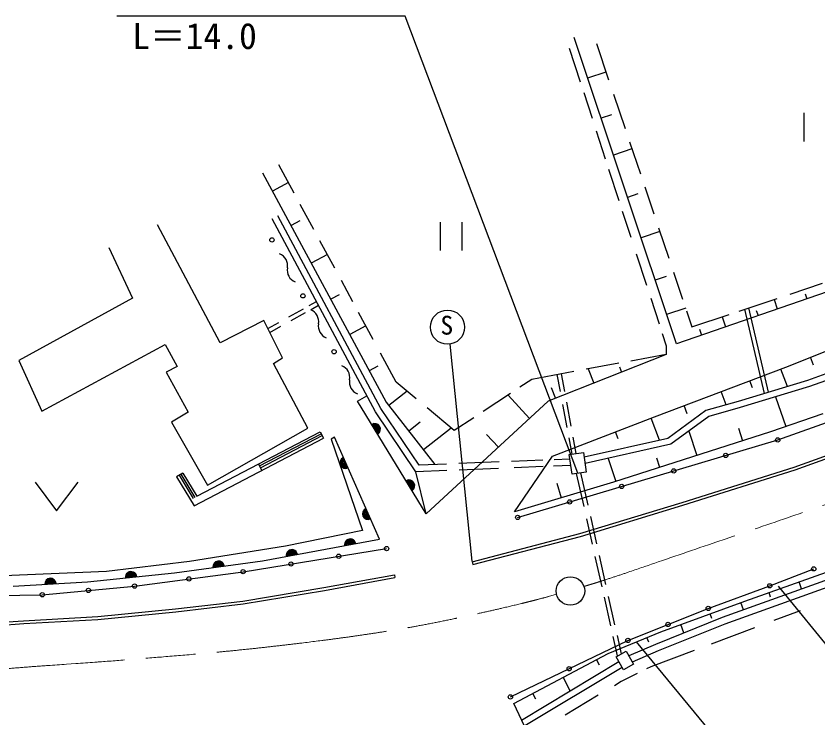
# Model space of a CAD drawing. Units: millimetres, scale not verified. Extents: x 40000 to 680000, y 20000 to 380000.
# Drawn here: x 435544 to 491770, y 266564 to 315775 of the extents above; entities that cross this region are included whole.
import ezdxf
from ezdxf.enums import TextEntityAlignment as Align

# ---------------------------------------------------------------- set-up
doc = ezdxf.new("R2010")
doc.units = ezdxf.units.MM
doc.header["$LTSCALE"] = 1000
doc.linetypes.add('CHAIN', pattern=[18.5, 12, -1.5, 3.5, -1.5])
for name, color, linetype, lineweight in [('M-BGD', 7, 'Continuous', 25), ('M-BMK', 2, 'CHAIN', 13), ('M-BMK-SRVR', 3, 'Continuous', 25), ('M-STR-STR3', 7, 'Continuous', 25), ('M-STR-STRC', 7, 'Continuous', 25)]:
    doc.layers.add(name, color=color, linetype=linetype, lineweight=lineweight)
doc.styles.add('ＭＳ ゴシック', font='')
doc.styles.get('ＭＳ ゴシック').set_extended_font_data('MS Gothic')

msp = doc.modelspace()

# ---------------------------------------------------------------- linework, layer by layer
at = {"layer": 'M-BGD'}
for p, q in [((481841, 292801), (474667, 314274)), ((476235, 313846), (477092, 311306)), ((474335, 313514), (475102, 311157)), ((476908, 311851), (475621, 311421)), ((475343, 310420), (475930, 308616)), ((477434, 310291), (478242, 307896)), ((477283, 308856), (476558, 308614)), ((490792, 306979), (490792, 308979)), ((476222, 307721), (476857, 305770)), ((478726, 306461), (477423, 306025)), ((478562, 306949), (479319, 304702)), ((455053, 303346), (453971, 305348)), ((452836, 304781), (461493, 288697)), ((477093, 305046), (477812, 302838)), ((454648, 304096), (453529, 303494)), ((479621, 303809), (480264, 301901)), ((479134, 303301), (478414, 303060)), ((456427, 300803), (455474, 302568)), ((478052, 302102), (478648, 300274)), ((460736, 288034), (453498, 301564)), ((461122, 288267), (453895, 301776)), ((455434, 301406), (454828, 301080)), ((449855, 292862), (445472, 301145)), ((465295, 299330), (465295, 301330)), ((466795, 301330), (466795, 299330)), ((480593, 300926), (481310, 298802)), ((480683, 300659), (479363, 300218)), ((457888, 298101), (456849, 300022)), ((442054, 299537), (443703, 295998)), ((457371, 299057), (456244, 298450)), ((479031, 299096), (479743, 296911)), ((497138, 298074), (481841, 292801)), ((481122, 297520), (480350, 297262)), ((481639, 297827), (482277, 295933)), ((459159, 295748), (458361, 297225)), ((489815, 296279), (492092, 297037)), ((443703, 295998), (435741, 291615)), ((456101, 295480), (456603, 295760)), ((458193, 296233), (457607, 295917)), ((480043, 295991), (480630, 294187)), ((486251, 295093), (488907, 295977)), ((488691, 295905), (488920, 295242)), ((490877, 296300), (490995, 295957)), ((454665, 294680), (455697, 295254)), ((456226, 295206), (456745, 295495)), ((482495, 295288), (481159, 294841)), ((488019, 289315), (486635, 295221)), ((488307, 289402), (486921, 295316)), ((454828, 294428), (455835, 294988)), ((460590, 293100), (459563, 295001)), ((482556, 295107), (482933, 293989)), ((482933, 293989), (485533, 294854)), ((485056, 294695), (485298, 293993)), ((487445, 295126), (487566, 294775)), ((490105, 284147), (520572, 295076)), ((490168, 283957), (520639, 294887)), ((452911, 294430), (449855, 292862)), ((454238, 291817), (452911, 294430)), ((453199, 293863), (453974, 294295)), ((488950, 286057), (511372, 294140)), ((453335, 293596), (454120, 294033)), ((460076, 294051), (458940, 293439)), ((480846, 293526), (481128, 292659)), ((483470, 293816), (483610, 293411)), ((489517, 291157), (496373, 293920)), ((500860, 293760), (491039, 290232)), ((501011, 293336), (491180, 289805)), ((437350, 288077), (445995, 292741)), ((445995, 292741), (446839, 291213)), ((481128, 292659), (481128, 292041)), ((453595, 291414), (454238, 291817)), ((462203, 290116), (461106, 292144)), ((481128, 292041), (472862, 288763)), ((481128, 292041), (478656, 291585)), ((491465, 291307), (491245, 291853)), ((435741, 291615), (437350, 288077)), ((456007, 286871), (453595, 291414)), ((477817, 291431), (475520, 291007)), ((446839, 291213), (446075, 290811)), ((446075, 290811), (447603, 287997)), ((460908, 291232), (460303, 290907)), ((474643, 290846), (471711, 290305)), ((475648, 291031), (476047, 290026)), ((477849, 291189), (478003, 290802)), ((480318, 287684), (489517, 291157)), ((489631, 289805), (489170, 291026)), ((471711, 290305), (470875, 289753)), ((473713, 289458), (473494, 290634)), ((474019, 289450), (473789, 290688)), ((491039, 290232), (486186, 288758)), ((487169, 289708), (486984, 290200)), ((463609, 288938), (462203, 290116)), ((473065, 289724), (473366, 288963)), ((491180, 289805), (486313, 288326)), ((459491, 288785), (460145, 289139)), ((462966, 289477), (461675, 288464)), ((470207, 289311), (468292, 288046)), ((470038, 289200), (471553, 287556)), ((485335, 288517), (484985, 289446)), ((488801, 289082), (489507, 286991)), ((464304, 280874), (459491, 288785)), ((461493, 288697), (464917, 284330)), ((472862, 288763), (464304, 280874)), ((474185, 286919), (473883, 288543)), ((474471, 287021), (474159, 288698)), ((482600, 287880), (482380, 288463)), ((486186, 288758), (483917, 288116)), ((447603, 287997), (446437, 287313)), ((463574, 283824), (460736, 288034)), ((463807, 284284), (461122, 288267)), ((466271, 286710), (464375, 288297)), ((483917, 288116), (481255, 286167)), ((486313, 288326), (484118, 287705)), ((467644, 287617), (466271, 286710)), ((473167, 284912), (480318, 287684)), ((480670, 286036), (480068, 287587)), ((484118, 287705), (481446, 285749)), ((492123, 287875), (488437, 286629)), ((446437, 287313), (448970, 282890)), ((448970, 282890), (456007, 286871)), ((463883, 287310), (463076, 286677)), ((466056, 286890), (464107, 285362)), ((486195, 286891), (486480, 286002)), ((448218, 282108), (456870, 286624)), ((452613, 284233), (456939, 286491)), ((452683, 284100), (457009, 286358)), ((456870, 286624), (457101, 286181)), ((457875, 286249), (457632, 286107)), ((461018, 279091), (457875, 286249)), ((468538, 286447), (469371, 285545)), ((474529, 285064), (474317, 286209)), ((474827, 285106), (474613, 286254)), ((488437, 286629), (477445, 283107)), ((477756, 286144), (477572, 286620)), ((482720, 286682), (483268, 284973)), ((448034, 281447), (457101, 286181)), ((457632, 286107), (459842, 279699)), ((470714, 280625), (488950, 286057)), ((481255, 286167), (475374, 284845)), ((481446, 285749), (475437, 284398)), ((474337, 285037), (475327, 285177)), ((475327, 285177), (475522, 283801)), ((469421, 284514), (466586, 284398)), ((472487, 284639), (470292, 284549)), ((470498, 281025), (473167, 284912)), ((474382, 284717), (473273, 284671)), ((474532, 283661), (474337, 285037)), ((477070, 284765), (477587, 283152)), ((480453, 284803), (480665, 284139)), ((452544, 284366), (452775, 283923)), ((465728, 284363), (463807, 284284)), ((469374, 284061), (466607, 283948)), ((472497, 284189), (470470, 284106)), ((474446, 284269), (473226, 284219)), ((482246, 281675), (490105, 284147)), ((482305, 281484), (490168, 283957)), ((447232, 283731), (446805, 283472)), ((446805, 283472), (448034, 281447)), ((446976, 283575), (447962, 281952)), ((447104, 283653), (448090, 282030)), ((447232, 283731), (448218, 282108)), ((465739, 283913), (463574, 283824)), ((464304, 280874), (463574, 283824)), ((475522, 283801), (474532, 283661)), ((475372, 281381), (474851, 283706)), ((475656, 281487), (475149, 283748)), ((436892, 283090), (438392, 281090)), ((438392, 281090), (439892, 283090)), ((477445, 283107), (470498, 281025)), ((473461, 283037), (473770, 282006)), ((475064, 279489), (482246, 281675)), ((475119, 279296), (482305, 281484)), ((476264, 278775), (475838, 280677)), ((475964, 278744), (475565, 280523)), ((459842, 279699), (454428, 278604)), ((467518, 277511), (475064, 279489)), ((452826, 277590), (461018, 279091)), ((467569, 277318), (475119, 279296)), ((454428, 278604), (447716, 277529)), ((451467, 276819), (461528, 278438)), ((476633, 275760), (476155, 277892)), ((476904, 275920), (476449, 277952)), ((447716, 277529), (441876, 276840)), ((446662, 276739), (452826, 277590)), ((467518, 277511), (467569, 277318)), ((486647, 274753), (494802, 277642)), ((441876, 276840), (434678, 276536)), ((440558, 276110), (446662, 276739)), ((443856, 275813), (451467, 276819)), ((488394, 275829), (491477, 277018)), ((435347, 275806), (440558, 276110)), ((457133, 275703), (462077, 276603)), ((457168, 275506), (462112, 276406)), ((462077, 276603), (462112, 276406)), ((492545, 276299), (485054, 273606)), ((490620, 275607), (490446, 276099)), ((437382, 275201), (443856, 275813)), ((451437, 274753), (457133, 275703)), ((484079, 274244), (488394, 275829)), ((492716, 275829), (485232, 273139)), ((431476, 275113), (437382, 275201)), ((451465, 274555), (457168, 275506)), ((477247, 273022), (476796, 275033)), ((477538, 273095), (477093, 275080)), ((488453, 275037), (488341, 275353)), ((446723, 274213), (451437, 274753)), ((446744, 274014), (451465, 274555)), ((480764, 272604), (486647, 274753)), ((486555, 274146), (486370, 274652)), ((441272, 273673), (446723, 274213)), ((441287, 273473), (446744, 274014)), ((478443, 271998), (484079, 274244)), ((484330, 273540), (484212, 273864)), ((490514, 274075), (488677, 273386)), ((431205, 273051), (436067, 273378)), ((436067, 273378), (441272, 273673)), ((436079, 273179), (441287, 273473)), ((485054, 273606), (480377, 271721)), ((431215, 272851), (436079, 273179)), ((485232, 273139), (480569, 271259)), ((482364, 272522), (482149, 273111)), ((487313, 272874), (484288, 271739)), ((477065, 271090), (480764, 272604)), ((477720, 270914), (477412, 272285)), ((477992, 271068), (477704, 272355)), ((479901, 271875), (479770, 272197)), ((470209, 268036), (478443, 271998)), ((480377, 271721), (478504, 270925)), ((470442, 267585), (477065, 271090)), ((477622, 270858), (478317, 271253)), ((478317, 271253), (478838, 270337)), ((480569, 271259), (478752, 270487)), ((483082, 271287), (480055, 270151)), ((470992, 266416), (477809, 270527)), ((476450, 270272), (476247, 270657)), ((478142, 269942), (477622, 270858)), ((471221, 266028), (478032, 270136)), ((478838, 270337), (478142, 269942)), ((480055, 270151), (479750, 269999)), ((474402, 268472), (473902, 269416)), ((479101, 269675), (477981, 269114)), ((477981, 269114), (477499, 268827)), ((471991, 267874), (471772, 268288)), ((476366, 268152), (474044, 266768)), ((472163, 263930), (470442, 267585))]:
    msp.add_line(p, q, dxfattribs=at)
for centre in [(453482, 300077), (455661, 296158), (457840, 292239), (488950, 286057), (485303, 284970), (481656, 283884), (478009, 282798), (474361, 281711), (470714, 280625), (461528, 278438), (458174, 277898), (454821, 277359), (451467, 276819), (491477, 277018), (447661, 276316), (440619, 275507), (443856, 275813), (488394, 275829), (437382, 275201), (484079, 274244), (481261, 273121), (478443, 271998), (474326, 270017), (470209, 268036)]:
    msp.add_circle(centre, 150, dxfattribs=at)
for centre, radius, start, end in [((453700, 298275), 886, 349.7984, 68.3438), ((455443, 297961), 886, 169.7984, 248.3438), ((455879, 294355), 886, 349.7984, 68.3438), ((457622, 294042), 886, 169.7984, 248.3438), ((458058, 290436), 886, 349.7984, 68.3438), ((459801, 290122), 886, 169.7984, 248.3438), ((460694, 286807), 400, 301.3201, 121.3201), ((460694, 286807), 400, 301.3201, 121.3201), ((460694, 286807), 350, 301.3201, 121.3201), ((460694, 286807), 300, 301.3201, 121.3201), ((460694, 286807), 250, 301.3201, 121.3201), ((460694, 286807), 200, 301.3201, 121.3201), ((460694, 286807), 150, 301.3201, 121.3201), ((460694, 286807), 100, 301.3201, 121.3201), ((460694, 286807), 50, 301.3201, 121.3201), ((458661, 284459), 400, 113.706, 293.706), ((458661, 284459), 400, 113.706, 293.706), ((458661, 284459), 350, 113.706, 293.706), ((458661, 284459), 300, 113.706, 293.706), ((458661, 284459), 250, 113.706, 293.706), ((458661, 284459), 200, 113.706, 293.706), ((458661, 284459), 150, 113.706, 293.706), ((458661, 284459), 100, 113.706, 293.706), ((458661, 284459), 50, 113.706, 293.706), ((463101, 282852), 400, 301.3201, 121.3201), ((463101, 282852), 400, 301.3201, 121.3201), ((463101, 282852), 350, 301.3201, 121.3201), ((463101, 282852), 300, 301.3201, 121.3201), ((463101, 282852), 250, 301.3201, 121.3201), ((463101, 282852), 200, 301.3201, 121.3201), ((463101, 282852), 150, 301.3201, 121.3201), ((463101, 282852), 100, 301.3201, 121.3201), ((463101, 282852), 50, 301.3201, 121.3201), ((460233, 280880), 400, 113.706, 293.706), ((460233, 280880), 400, 113.706, 293.706), ((460233, 280880), 350, 113.706, 293.706), ((460233, 280880), 300, 113.706, 293.706), ((460233, 280880), 250, 113.706, 293.706), ((460233, 280880), 200, 113.706, 293.706), ((460233, 280880), 150, 113.706, 293.706), ((460233, 280880), 100, 113.706, 293.706), ((460233, 280880), 50, 113.706, 293.706), ((458970, 278716), 400, 10.3797, 190.3797), ((458970, 278716), 400, 10.3797, 190.3797), ((458970, 278716), 350, 10.3797, 190.3797), ((458970, 278716), 300, 10.3797, 190.3797), ((458970, 278716), 250, 10.3797, 190.3797), ((458970, 278716), 200, 10.3797, 190.3797), ((454874, 277965), 400, 10.3797, 190.3797), ((454874, 277965), 400, 10.3797, 190.3797), ((458970, 278716), 150, 10.3797, 190.3797), ((458970, 278716), 100, 10.3797, 190.3797), ((458970, 278716), 50, 10.3797, 190.3797), ((454874, 277965), 350, 10.3797, 190.3797), ((454874, 277965), 300, 10.3797, 190.3797), ((454874, 277965), 250, 10.3797, 190.3797), ((454874, 277965), 200, 10.3797, 190.3797), ((454874, 277965), 150, 10.3797, 190.3797), ((454874, 277965), 100, 10.3797, 190.3797), ((454874, 277965), 50, 10.3797, 190.3797), ((449744, 277164), 400, 7.8661, 187.8661), ((449744, 277164), 400, 7.8661, 187.8661), ((449744, 277164), 350, 7.8661, 187.8661), ((449744, 277164), 300, 7.8661, 187.8661), ((449744, 277164), 250, 7.8661, 187.8661), ((449744, 277164), 200, 7.8661, 187.8661), ((449744, 277164), 150, 7.8661, 187.8661), ((449744, 277164), 100, 7.8661, 187.8661), ((449744, 277164), 50, 7.8661, 187.8661), ((443610, 276424), 400, 5.8802, 185.8802), ((443610, 276424), 400, 5.8802, 185.8802), ((443610, 276424), 350, 5.8802, 185.8802), ((443610, 276424), 300, 5.8802, 185.8802), ((443610, 276424), 250, 5.8802, 185.8802), ((437952, 275958), 400, 3.3403, 183.3403), ((437952, 275958), 400, 3.3403, 183.3403), ((437952, 275958), 350, 3.3403, 183.3403), ((437952, 275958), 300, 3.3403, 183.3403), ((437952, 275958), 250, 3.3403, 183.3403), ((437952, 275958), 200, 3.3403, 183.3403), ((437952, 275958), 150, 3.3403, 183.3403), ((443610, 276424), 200, 5.8802, 185.8802), ((443610, 276424), 150, 5.8802, 185.8802), ((443610, 276424), 100, 5.8802, 185.8802), ((443610, 276424), 50, 5.8802, 185.8802), ((437952, 275958), 100, 3.3403, 183.3403), ((437952, 275958), 50, 3.3403, 183.3403)]:
    msp.add_arc(centre, radius, start, end, dxfattribs=at)
at = {"layer": 'M-BMK'}
for points, knots in [([(476150, 276023), (475742, 275900), (475334, 275777), (475359, 275784), (475385, 275791), (475933, 275955), (476228, 276048), (476241, 276052), (476254, 276056), (476267, 276060), (476277, 276063), (476287, 276067), (476297, 276070), (476308, 276073), (476318, 276076), (476328, 276080), (476338, 276083), (476349, 276086), (476359, 276089), (476513, 276139), (476666, 276188), (476820, 276238), (478077, 276644), (479326, 277075), (480576, 277503), (483693, 278573), (486814, 279632), (489931, 280702), (493121, 281797), (496308, 282903), (499470, 284078), (500233, 284362), (500994, 284649), (501758, 284930), (503233, 285472), (504718, 285989), (506200, 286516), (507752, 287069), (509300, 287634), (510859, 288170), (512560, 288754), (514273, 289304), (515968, 289906), (517646, 290502), (519305, 291149), (520978, 291760), (522552, 292335), (524138, 292878), (525720, 293430), (526561, 293723), (527401, 294019), (528242, 294315), (530879, 295243), (533516, 296169), (536157, 297087), (538659, 297956), (541165, 298817), (543671, 299675), (547621, 301027), (551574, 302371), (555527, 303716)], [0, 0, 0, 0, 1, 1, 1, 2, 2, 2, 3, 3, 3, 4, 4, 4, 5, 5, 5, 6, 6, 6, 7, 7, 7, 8, 8, 8, 9, 9, 9, 10, 10, 10, 11, 11, 11, 12, 12, 12, 13, 13, 13, 14, 14, 14, 15, 15, 15, 16, 16, 16, 17, 17, 17, 18, 18, 18, 19, 19, 19, 20, 20, 20, 20]), ([(376000, 274230), (376279, 274167), (376557, 274103), (376837, 274047), (376886, 274037), (376935, 274027), (376984, 274018), (377033, 274008), (377082, 273998), (377130, 273989), (377142, 273986), (377153, 273984), (377164, 273982), (377176, 273980), (377187, 273977), (377198, 273975), (377210, 273973), (377221, 273971), (377232, 273968), (377403, 273935), (377573, 273901), (377743, 273867), (377810, 273854), (377878, 273840), (377946, 273827), (378013, 273814), (378081, 273800), (378149, 273787), (378216, 273773), (378284, 273760), (378352, 273746), (378910, 273636), (379468, 273525), (380026, 273414), (380787, 273263), (381549, 273112), (382310, 272961), (382480, 272927), (382651, 272893), (382822, 272859), (382993, 272826), (383163, 272792), (383334, 272758), (383505, 272725), (383676, 272692), (383846, 272659), (385025, 272432), (386208, 272220), (387397, 272060), (388974, 271848), (390562, 271728), (392144, 271559), (393615, 271402), (395081, 271203), (396550, 271038), (398349, 270836), (400154, 270685), (401958, 270537), (403881, 270380), (405803, 270226), (407727, 270097), (411074, 269872), (414425, 269723), (417781, 269616), (422048, 269480), (426323, 269410), (430580, 269676), (432424, 269791), (434265, 269970), (436108, 270117), (437870, 270257), (439633, 270369), (441396, 270497), (442845, 270603), (444293, 270719), (445742, 270838), (447332, 270969), (448921, 271103), (450509, 271258), (452200, 271424), (453889, 271614), (455576, 271819), (458303, 272151), (461027, 272523), (463728, 273021), (464585, 273179), (465441, 273350), (466294, 273529), (466437, 273559), (466579, 273589), (466721, 273619), (466863, 273649), (467005, 273679), (467147, 273710), (467289, 273740), (467432, 273771), (467574, 273802), (468255, 273951), (468936, 274104), (469615, 274262), (470068, 274367), (470521, 274475), (470973, 274585), (471048, 274603), (471123, 274622), (471198, 274640), (471274, 274659), (471349, 274678), (471424, 274697), (471499, 274716), (471574, 274734), (471650, 274753), (471729, 274773), (471807, 274794), (471886, 274814), (471965, 274835), (472044, 274855), (472123, 274875), (472565, 274990), (473005, 275112), (473445, 275235)], [0, 0, 0, 0, 1, 1, 1, 2, 2, 2, 3, 3, 3, 4, 4, 4, 5, 5, 5, 6, 6, 6, 7, 7, 7, 8, 8, 8, 9, 9, 9, 10, 10, 10, 11, 11, 11, 12, 12, 12, 13, 13, 13, 14, 14, 14, 15, 15, 15, 16, 16, 16, 17, 17, 17, 18, 18, 18, 19, 19, 19, 20, 20, 20, 21, 21, 21, 22, 22, 22, 23, 23, 23, 24, 24, 24, 25, 25, 25, 26, 26, 26, 27, 27, 27, 28, 28, 28, 29, 29, 29, 30, 30, 30, 31, 31, 31, 32, 32, 32, 33, 33, 33, 34, 34, 34, 35, 35, 35, 36, 36, 36, 37, 37, 37, 38, 38, 38, 39, 39, 39, 40, 40, 40, 40])]:
    msp.add_open_spline(points, degree=3, knots=knots, dxfattribs=at)
at = {"layer": 'M-BMK-SRVR'}
msp.add_circle((474415, 275467), 1000, dxfattribs=at)
at = {"layer": 'M-STR-STR3'}
for p, q in [((462817, 315775), (442620, 315775)), ((474941, 283719), (462817, 315775))]:
    msp.add_line(p, q, dxfattribs=at)
at = {"layer": 'M-STR-STRC'}
for p, q in [((465948, 292772), (467504, 277565)), ((512505, 246944), (489011, 275795)), ((486644, 262716), (479048, 271902))]:
    msp.add_line(p, q, dxfattribs=at)
msp.add_circle((465794, 293962), 1200, dxfattribs=at)

# ---------------------------------------------------------------- texts
at = {"layer": 'M-STR-STR3', "style": 'ＭＳ ゴシック'}
msp.add_text('L＝14.0', height=1833, dxfattribs=at).set_placement((443693, 312912), align=Align.BOTTOM_LEFT)
at = {"layer": 'M-STR-STRC', "style": 'ＭＳ ゴシック'}
msp.add_text('S', height=1320, dxfattribs=at).set_placement((465297, 293044), align=Align.BOTTOM_LEFT)

doc.saveas('drawing.dxf')
